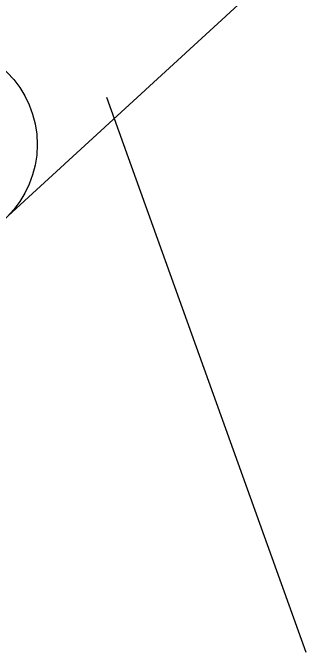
# Model space of a CAD drawing. Header units: millimetres. Extents: x -633009578 to 5705885, y -633235091 to 2571734.
# Drawn here: x 2470817 to 2471439, y 2003424 to 2004728 of the extents above; entities that cross this region are included whole.
import ezdxf

# ---------------------------------------------------------------- set-up
doc = ezdxf.new("R2010")
doc.units = ezdxf.units.MM
doc.header["$LTSCALE"] = 1000
doc.header["$MEASUREMENT"] = 0
doc.layers.get('0').update_dxf_attribs({"color": 9})
doc.layers.add('E-WIRE-系统', color=3, linetype='Continuous')
doc.styles.get("Standard").update_dxf_attribs({"font": 'simhei.ttf', "bigfont": 'hztxt.shx'})
doc.styles.add('TSSD_Dimension', font='simhei.ttf', dxfattribs={"width": 0.707, "bigfont": 'hztxt.shx'})
doc.dimstyles.get("Standard").update_dxf_attribs({"dimtxt": 0.18, "dimasz": 0.18, "dimexe": 0.18, "dimexo": 0.0625, "dimgap": 0.09, "dimtad": 0, "dimtih": 1, "dimtoh": 1, "dimdec": 4, "dimzin": 0, "dimdsep": 46, "dimtxsty": 'Standard', "dimcen": 0.09, "dimadec": 0, "dimazin": 0, "dimtfac": 1, "dimtdec": 4, "dimtofl": 0, "dimtmove": 0, "dimatfit": 3, "dimfxl": 1, "dimtolj": 1, "dimtzin": 0, "dimarcsym": 0})

# ---------------------------------------------------------------- blocks, each defined once
blk = doc.blocks.new('G$CF4FACE3C')
at = {"layer": 'E-WIRE-系统'}
blk.add_line((5131.1, 7082.2), (5709.4, 7614.3), dxfattribs=at)
blk.add_circle((5003.6, 7220.7), 188.3, dxfattribs=at)
blk.add_leader([(5319.6, 7308.2), (5686.7, 6284.3)], dimstyle='Standard', override={"dimgap": 0.09, "dimtad": 0, "dimtxsty": 'TSSD_Dimension'}, dxfattribs=at)

msp = doc.modelspace()

# ---------------------------------------------------------------- block references
at = {"xscale": 1.10592, "yscale": 1.10592, "zscale": 1.10592}
msp.add_blockref('G$CF4FACE3C', (2465124.5, 1996473.9, -46.1), dxfattribs=at)

doc.saveas('drawing.dxf')
